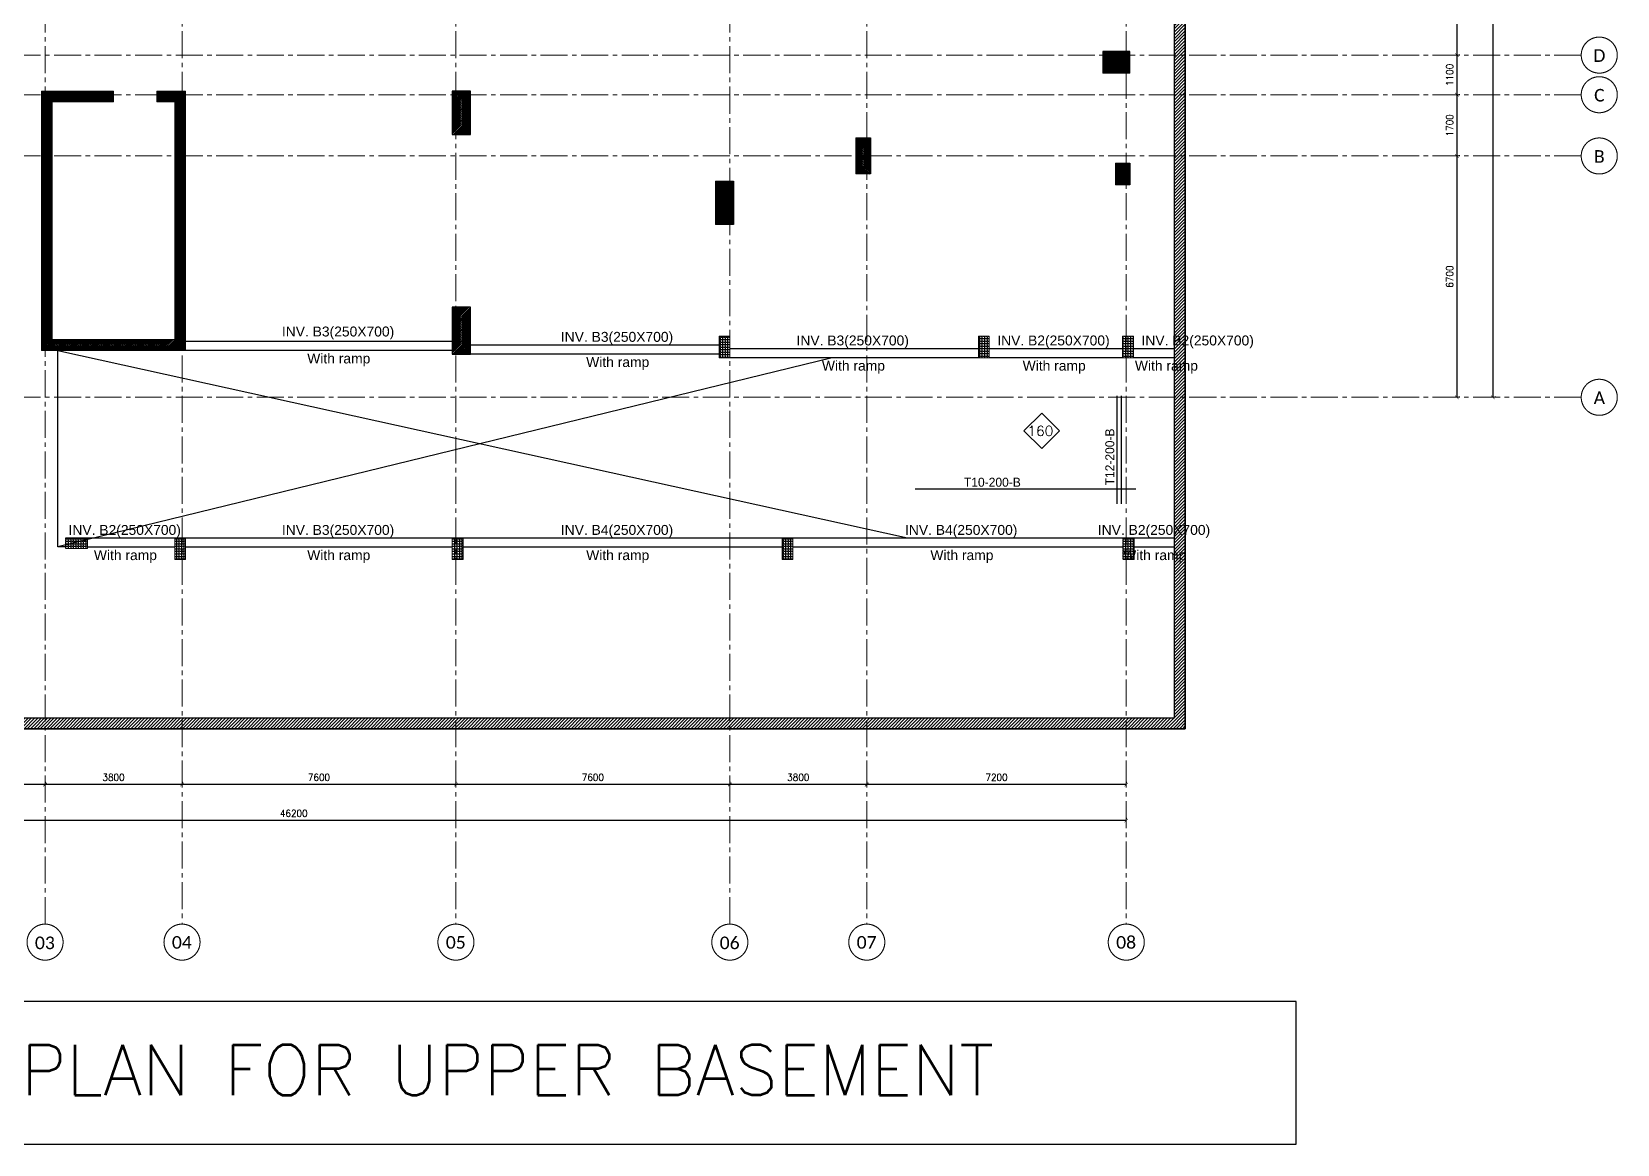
# Model space of a CAD drawing. Header units: millimetres. Extents: x -967280 to 3852, y 2833 to 1955156.
# Drawn here: x -524999 to -481004, y 566499 to 597387 of the extents above; entities that cross this region are included whole.
import ezdxf
from ezdxf.enums import TextEntityAlignment as Align

# ---------------------------------------------------------------- set-up
doc = ezdxf.new("R2010")
doc.units = ezdxf.units.MM
doc.header["$LTSCALE"] = 1000
doc.header["$PDMODE"] = 35
doc.header["$PDSIZE"] = 25
for name, pattern in [('$0$DASHED2', [0.375, 0.25, -0.125]), ('Columns_Structural070816$0$CENTER2', [1.125, 0.75, -0.125, 0.125, -0.125]), ('HRZN_Line-Ptrn-Sold', [9144001.0, 9144000.0, -1])]:
    doc.linetypes.add(name, pattern=pattern)
for name, color, linetype in [('_N-DIM 3', 7, 'Continuous'), ('A-ANNO-TEXT-25', 7, 'Continuous'), ('R.C. footing', 4, 'Continuous'), ('S - BATH Hach', 1, 'Continuous'), ('S - col hach', 1, 'Continuous'), ('S - dot', 1, 'Continuous'), ('S -Beams', 2, 'Continuous')]:
    doc.layers.add(name, color=color, linetype=linetype)
for name, color, linetype, lineweight in [('A-AX-ATT-100', 7, 'HRZN_Line-Ptrn-Sold', 18), ('S - column', 6, 'Continuous', 60), ('ST-000-AXIS', 9, 'Columns_Structural070816$0$CENTER2', 9), ('ST-203-SLAB-TXT', 7, 'Continuous', 30), ('ST-RFT-BOT', 2, '$0$DASHED2', 30)]:
    doc.layers.add(name, color=color, linetype=linetype, lineweight=lineweight)
doc.styles.add('B05-FIRST FLOOR PLAN$0$T25-100', font='STENCIL.shx', dxfattribs={"height": 250})
doc.styles.add('Calibri_2', font='calibri.ttf', dxfattribs={"height": 300})
doc.styles.add('ROMANC', font='romanc.shx')
doc.styles.add('TUNELNO', font='romans.shx', dxfattribs={"width": 0.9})
doc.styles.add('XREF-ST-FRAMING 1ST FLOOR$0$STRECTURAL', font='arial.ttf')
doc.dimstyles.new('Copy(2) of DSEC', dxfattribs={"dimtxt": 200, "dimasz": 100, "dimexe": 50, "dimexo": 80, "dimgap": 100, "dimtad": 1, "dimdec": 0, "dimrnd": 5, "dimzin": 0, "dimdsep": 46, "dimtxsty": 'TUNELNO', "dimblk": 'ARCHTICK', "dimcen": 0.09, "dimclrd": 1, "dimclre": 1, "dimclrt": 3, "dimadec": 0, "dimazin": 0, "dimtfac": 0.78125, "dimtdec": 0, "dimtix": 1, "dimtmove": 2, "dimatfit": 3, "dimldrblk": 'ARCHTICK', "dimfxl": 1, "dimtolj": 1, "dimtzin": 0, "dimarcsym": 0})
pattern_1 = [(90, (-416898.87, -510339.72), (-69.85, 4e-15), [50.8, -19.05]), (180, (-416898.87, -510339.72), (-9e-15, -69.85), [50.8, -19.05])]
pattern_2 = [(90, (-416898.87, -510439.72), (-69.85, 4e-15), [50.8, -19.05]), (180, (-416898.87, -510439.72), (-9e-15, -69.85), [50.8, -19.05])]
pattern_3 = [(45, (193250.144, -596912.31), (-22.4506403, 22.4506403), [])]

# ---------------------------------------------------------------- blocks, each defined once
blk = doc.blocks.new('Grid - HRZN_G-Datm-Grid-Head-1554275-FIRST FLOOR FFL_1_')
at = {"layer": 'A-AX-ATT-100'}
blk.add_circle((0, 0), 5, dxfattribs=at)
blk = doc.blocks.new('_ArchTick')
at = {"color": 0, "linetype": 'ByBlock', "const_width": 0.15}
blk.add_lwpolyline([(-0.5, -0.5), (0.5, 0.5)], dxfattribs=at)
blk = doc.blocks.new('*D1500')
at = {"layer": '_N-DIM 3', "color": 1, "linetype": 'Continuous', "lineweight": -2, "ltscale": 30, "transparency": 16777216}
for p, q in [((572272, 727540), (572272, 719940)), ((572352, 727540), (572322, 727540)), ((572352, 719940), (572322, 719940))]:
    blk.add_line(p, q, dxfattribs=at)
at = {"layer": 'Defpoints', "color": 0, "linetype": 'Continuous', "ltscale": 30, "transparency": 16777216}
for p in [(572272, 727540), (572272, 719940), (572272, 719940)]:
    blk.add_point(p, dxfattribs=at)
at = {"layer": '_N-DIM 3', "color": 1, "linetype": 'Continuous', "lineweight": -2, "ltscale": 30, "transparency": 16777216, "xscale": 100, "yscale": 100, "zscale": 100}
for p, rotation in [((572272, 727540), 90), ((572272, 719940), 270)]:
    blk.add_blockref('_ArchTick', p, dxfattribs=dict(at, rotation=rotation))
at = {"layer": '_N-DIM 3', "color": 3, "linetype": 'Continuous', "ltscale": 30, "transparency": 16777216, "insert": (572072, 723740), "char_height": 200, "attachment_point": 5, "rotation": 90, "style": 'TUNELNO'}
blk.add_mtext('\\A1;7600', dxfattribs=at)
blk = doc.blocks.new('*D1501')
at = {"layer": '_N-DIM 3', "color": 1, "linetype": 'Continuous', "lineweight": -2, "ltscale": 30, "transparency": 16777216}
for p, q in [((572272, 719940), (572272, 718840)), ((572352, 719940), (572322, 719940)), ((572352, 718840), (572322, 718840))]:
    blk.add_line(p, q, dxfattribs=at)
at = {"layer": 'Defpoints', "color": 0, "linetype": 'Continuous', "ltscale": 30, "transparency": 16777216}
for p in [(572272, 719940), (572272, 718840), (572272, 718840)]:
    blk.add_point(p, dxfattribs=at)
at = {"layer": '_N-DIM 3', "color": 1, "linetype": 'Continuous', "lineweight": -2, "ltscale": 30, "transparency": 16777216, "xscale": 100, "yscale": 100, "zscale": 100}
for p, rotation in [((572272, 719940), 90), ((572272, 718840), 270)]:
    blk.add_blockref('_ArchTick', p, dxfattribs=dict(at, rotation=rotation))
at = {"layer": '_N-DIM 3', "color": 3, "linetype": 'Continuous', "ltscale": 30, "transparency": 16777216, "insert": (572072, 719390), "char_height": 200, "attachment_point": 5, "rotation": 90, "style": 'TUNELNO'}
blk.add_mtext('\\A1;1100', dxfattribs=at)
blk = doc.blocks.new('*D1502')
at = {"layer": '_N-DIM 3', "color": 1, "linetype": 'Continuous', "lineweight": -2, "ltscale": 30, "transparency": 16777216}
for p, q in [((572272, 718840), (572272, 717140)), ((572352, 718840), (572322, 718840)), ((572352, 717140), (572322, 717140))]:
    blk.add_line(p, q, dxfattribs=at)
at = {"layer": 'Defpoints', "color": 0, "linetype": 'Continuous', "ltscale": 30, "transparency": 16777216}
for p in [(572272, 718840), (572272, 717140), (572272, 717140)]:
    blk.add_point(p, dxfattribs=at)
at = {"layer": '_N-DIM 3', "color": 1, "linetype": 'Continuous', "lineweight": -2, "ltscale": 30, "transparency": 16777216, "xscale": 100, "yscale": 100, "zscale": 100}
for p, rotation in [((572272, 718840), 90), ((572272, 717140), 270)]:
    blk.add_blockref('_ArchTick', p, dxfattribs=dict(at, rotation=rotation))
at = {"layer": '_N-DIM 3', "color": 3, "linetype": 'Continuous', "ltscale": 30, "transparency": 16777216, "insert": (572072, 717990), "char_height": 200, "attachment_point": 5, "rotation": 90, "style": 'TUNELNO'}
blk.add_mtext('\\A1;1700', dxfattribs=at)
blk = doc.blocks.new('*D1503')
at = {"layer": '_N-DIM 3', "color": 1, "linetype": 'Continuous', "lineweight": -2, "ltscale": 30, "transparency": 16777216}
for p, q in [((572272, 717140), (572272, 710440)), ((572352, 717140), (572322, 717140)), ((572352, 710440), (572322, 710440))]:
    blk.add_line(p, q, dxfattribs=at)
at = {"layer": 'Defpoints', "color": 0, "linetype": 'Continuous', "ltscale": 30, "transparency": 16777216}
for p in [(572272, 717140), (572272, 710440), (572272, 710440)]:
    blk.add_point(p, dxfattribs=at)
at = {"layer": '_N-DIM 3', "color": 1, "linetype": 'Continuous', "lineweight": -2, "ltscale": 30, "transparency": 16777216, "xscale": 100, "yscale": 100, "zscale": 100}
for p, rotation in [((572272, 717140), 90), ((572272, 710440), 270)]:
    blk.add_blockref('_ArchTick', p, dxfattribs=dict(at, rotation=rotation))
at = {"layer": '_N-DIM 3', "color": 3, "linetype": 'Continuous', "ltscale": 30, "transparency": 16777216, "insert": (572072, 713790), "char_height": 200, "attachment_point": 5, "rotation": 90, "style": 'TUNELNO'}
blk.add_mtext('\\A1;6700', dxfattribs=at)
blk = doc.blocks.new('*D1504')
at = {"layer": '_N-DIM 3', "color": 1, "linetype": 'Continuous', "lineweight": -2, "ltscale": 30, "transparency": 16777216}
for p, q in [((573272, 737040), (573272, 710440)), ((573352, 737040), (573322, 737040)), ((573352, 710440), (573322, 710440))]:
    blk.add_line(p, q, dxfattribs=at)
at = {"layer": 'Defpoints', "color": 0, "linetype": 'Continuous', "ltscale": 30, "transparency": 16777216}
for p in [(573272, 737040), (573272, 710440), (573272, 710440)]:
    blk.add_point(p, dxfattribs=at)
at = {"layer": '_N-DIM 3', "color": 1, "linetype": 'Continuous', "lineweight": -2, "ltscale": 30, "transparency": 16777216, "xscale": 100, "yscale": 100, "zscale": 100}
for p, rotation in [((573272, 737040), 90), ((573272, 710440), 270)]:
    blk.add_blockref('_ArchTick', p, dxfattribs=dict(at, rotation=rotation))
at = {"layer": '_N-DIM 3', "color": 3, "linetype": 'Continuous', "ltscale": 30, "transparency": 16777216, "insert": (573072, 723740), "char_height": 200, "attachment_point": 5, "rotation": 90, "style": 'TUNELNO'}
blk.add_mtext('\\A1;26600', dxfattribs=at)
blk = doc.blocks.new('*D1513')
at = {"layer": '_N-DIM 3', "color": 1, "linetype": 'Continuous', "lineweight": -2, "ltscale": 30, "transparency": 16777216}
for p, q in [((555899, 699769), (555899, 699739)), ((563099, 699689), (555899, 699689)), ((563099, 699769), (563099, 699739))]:
    blk.add_line(p, q, dxfattribs=at)
at = {"layer": 'Defpoints', "color": 0, "linetype": 'Continuous', "ltscale": 30, "transparency": 16777216}
for p in [(555899, 699689), (555899, 699689), (563099, 699689)]:
    blk.add_point(p, dxfattribs=at)
at = {"layer": '_N-DIM 3', "color": 1, "linetype": 'Continuous', "lineweight": -2, "ltscale": 30, "transparency": 16777216, "xscale": 100, "yscale": 100, "zscale": 100, "rotation": 180}
blk.add_blockref('_ArchTick', (555899, 699689), dxfattribs=at)
at = {"layer": '_N-DIM 3', "color": 1, "linetype": 'Continuous', "lineweight": -2, "ltscale": 30, "transparency": 16777216, "xscale": 100, "yscale": 100, "zscale": 100}
blk.add_blockref('_ArchTick', (563099, 699689), dxfattribs=at)
at = {"layer": '_N-DIM 3', "color": 3, "linetype": 'Continuous', "ltscale": 30, "transparency": 16777216, "insert": (559499, 699889), "char_height": 200, "attachment_point": 5, "style": 'TUNELNO'}
blk.add_mtext('\\A1;7200', dxfattribs=at)
blk = doc.blocks.new('*D1514')
at = {"layer": '_N-DIM 3', "color": 1, "linetype": 'Continuous', "lineweight": -2, "ltscale": 30, "transparency": 16777216}
for p, q in [((552099, 699769), (552099, 699739)), ((555899, 699689), (552099, 699689)), ((555899, 699769), (555899, 699739))]:
    blk.add_line(p, q, dxfattribs=at)
at = {"layer": 'Defpoints', "color": 0, "linetype": 'Continuous', "ltscale": 30, "transparency": 16777216}
for p in [(552099, 699689), (552099, 699689), (555899, 699689)]:
    blk.add_point(p, dxfattribs=at)
at = {"layer": '_N-DIM 3', "color": 1, "linetype": 'Continuous', "lineweight": -2, "ltscale": 30, "transparency": 16777216, "xscale": 100, "yscale": 100, "zscale": 100, "rotation": 180}
blk.add_blockref('_ArchTick', (552099, 699689), dxfattribs=at)
at = {"layer": '_N-DIM 3', "color": 1, "linetype": 'Continuous', "lineweight": -2, "ltscale": 30, "transparency": 16777216, "xscale": 100, "yscale": 100, "zscale": 100}
blk.add_blockref('_ArchTick', (555899, 699689), dxfattribs=at)
at = {"layer": '_N-DIM 3', "color": 3, "linetype": 'Continuous', "ltscale": 30, "transparency": 16777216, "insert": (553999, 699889), "char_height": 200, "attachment_point": 5, "style": 'TUNELNO'}
blk.add_mtext('\\A1;3800', dxfattribs=at)
blk = doc.blocks.new('*D1515')
at = {"layer": '_N-DIM 3', "color": 1, "linetype": 'Continuous', "lineweight": -2, "ltscale": 30, "transparency": 16777216}
for p, q in [((544499, 699769), (544499, 699739)), ((552099, 699689), (544499, 699689)), ((552099, 699769), (552099, 699739))]:
    blk.add_line(p, q, dxfattribs=at)
at = {"layer": 'Defpoints', "color": 0, "linetype": 'Continuous', "ltscale": 30, "transparency": 16777216}
for p in [(544499, 699689), (544499, 699689), (552099, 699689)]:
    blk.add_point(p, dxfattribs=at)
at = {"layer": '_N-DIM 3', "color": 1, "linetype": 'Continuous', "lineweight": -2, "ltscale": 30, "transparency": 16777216, "xscale": 100, "yscale": 100, "zscale": 100, "rotation": 180}
blk.add_blockref('_ArchTick', (544499, 699689), dxfattribs=at)
at = {"layer": '_N-DIM 3', "color": 1, "linetype": 'Continuous', "lineweight": -2, "ltscale": 30, "transparency": 16777216, "xscale": 100, "yscale": 100, "zscale": 100}
blk.add_blockref('_ArchTick', (552099, 699689), dxfattribs=at)
at = {"layer": '_N-DIM 3', "color": 3, "linetype": 'Continuous', "ltscale": 30, "transparency": 16777216, "insert": (548299, 699889), "char_height": 200, "attachment_point": 5, "style": 'TUNELNO'}
blk.add_mtext('\\A1;7600', dxfattribs=at)
blk = doc.blocks.new('*D1516')
at = {"layer": '_N-DIM 3', "color": 1, "linetype": 'Continuous', "lineweight": -2, "ltscale": 30, "transparency": 16777216}
for p, q in [((536899, 699769), (536899, 699739)), ((544499, 699689), (536899, 699689)), ((544499, 699769), (544499, 699739))]:
    blk.add_line(p, q, dxfattribs=at)
at = {"layer": 'Defpoints', "color": 0, "linetype": 'Continuous', "ltscale": 30, "transparency": 16777216}
for p in [(536899, 699689), (536899, 699689), (544499, 699689)]:
    blk.add_point(p, dxfattribs=at)
at = {"layer": '_N-DIM 3', "color": 1, "linetype": 'Continuous', "lineweight": -2, "ltscale": 30, "transparency": 16777216, "xscale": 100, "yscale": 100, "zscale": 100, "rotation": 180}
blk.add_blockref('_ArchTick', (536899, 699689), dxfattribs=at)
at = {"layer": '_N-DIM 3', "color": 1, "linetype": 'Continuous', "lineweight": -2, "ltscale": 30, "transparency": 16777216, "xscale": 100, "yscale": 100, "zscale": 100}
blk.add_blockref('_ArchTick', (544499, 699689), dxfattribs=at)
at = {"layer": '_N-DIM 3', "color": 3, "linetype": 'Continuous', "ltscale": 30, "transparency": 16777216, "insert": (540699, 699889), "char_height": 200, "attachment_point": 5, "style": 'TUNELNO'}
blk.add_mtext('\\A1;7600', dxfattribs=at)
blk = doc.blocks.new('*D1517')
at = {"layer": '_N-DIM 3', "color": 1, "linetype": 'Continuous', "lineweight": -2, "ltscale": 30, "transparency": 16777216}
for p, q in [((533099, 699769), (533099, 699739)), ((536899, 699689), (533099, 699689)), ((536899, 699769), (536899, 699739))]:
    blk.add_line(p, q, dxfattribs=at)
at = {"layer": 'Defpoints', "color": 0, "linetype": 'Continuous', "ltscale": 30, "transparency": 16777216}
for p in [(533099, 699689), (533099, 699689), (536899, 699689)]:
    blk.add_point(p, dxfattribs=at)
at = {"layer": '_N-DIM 3', "color": 1, "linetype": 'Continuous', "lineweight": -2, "ltscale": 30, "transparency": 16777216, "xscale": 100, "yscale": 100, "zscale": 100, "rotation": 180}
blk.add_blockref('_ArchTick', (533099, 699689), dxfattribs=at)
at = {"layer": '_N-DIM 3', "color": 1, "linetype": 'Continuous', "lineweight": -2, "ltscale": 30, "transparency": 16777216, "xscale": 100, "yscale": 100, "zscale": 100}
blk.add_blockref('_ArchTick', (536899, 699689), dxfattribs=at)
at = {"layer": '_N-DIM 3', "color": 3, "linetype": 'Continuous', "ltscale": 30, "transparency": 16777216, "insert": (534999, 699889), "char_height": 200, "attachment_point": 5, "style": 'TUNELNO'}
blk.add_mtext('\\A1;3800', dxfattribs=at)
blk = doc.blocks.new('*D1518')
at = {"layer": '_N-DIM 3', "color": 1, "linetype": 'Continuous', "lineweight": -2, "ltscale": 30, "transparency": 16777216}
for p, q in [((525499, 699769), (525499, 699739)), ((533099, 699689), (525499, 699689)), ((533099, 699769), (533099, 699739))]:
    blk.add_line(p, q, dxfattribs=at)
at = {"layer": 'Defpoints', "color": 0, "linetype": 'Continuous', "ltscale": 30, "transparency": 16777216}
for p in [(525499, 699689), (525499, 699689), (533099, 699689)]:
    blk.add_point(p, dxfattribs=at)
at = {"layer": '_N-DIM 3', "color": 1, "linetype": 'Continuous', "lineweight": -2, "ltscale": 30, "transparency": 16777216, "xscale": 100, "yscale": 100, "zscale": 100, "rotation": 180}
blk.add_blockref('_ArchTick', (525499, 699689), dxfattribs=at)
at = {"layer": '_N-DIM 3', "color": 1, "linetype": 'Continuous', "lineweight": -2, "ltscale": 30, "transparency": 16777216, "xscale": 100, "yscale": 100, "zscale": 100}
blk.add_blockref('_ArchTick', (533099, 699689), dxfattribs=at)
at = {"layer": '_N-DIM 3', "color": 3, "linetype": 'Continuous', "ltscale": 30, "transparency": 16777216, "insert": (529299, 699889), "char_height": 200, "attachment_point": 5, "style": 'TUNELNO'}
blk.add_mtext('\\A1;7600', dxfattribs=at)
blk = doc.blocks.new('*D1520')
at = {"layer": '_N-DIM 3', "color": 1, "linetype": 'Continuous', "lineweight": -2, "ltscale": 30, "transparency": 16777216}
for p, q in [((516899, 698769), (516899, 698739)), ((563099, 698689), (516899, 698689)), ((563099, 698769), (563099, 698739))]:
    blk.add_line(p, q, dxfattribs=at)
at = {"layer": 'Defpoints', "color": 0, "linetype": 'Continuous', "ltscale": 30, "transparency": 16777216}
for p in [(516899, 698689), (516899, 698689), (563099, 698689)]:
    blk.add_point(p, dxfattribs=at)
at = {"layer": '_N-DIM 3', "color": 1, "linetype": 'Continuous', "lineweight": -2, "ltscale": 30, "transparency": 16777216, "xscale": 100, "yscale": 100, "zscale": 100, "rotation": 180}
blk.add_blockref('_ArchTick', (516899, 698689), dxfattribs=at)
at = {"layer": '_N-DIM 3', "color": 1, "linetype": 'Continuous', "lineweight": -2, "ltscale": 30, "transparency": 16777216, "xscale": 100, "yscale": 100, "zscale": 100}
blk.add_blockref('_ArchTick', (563099, 698689), dxfattribs=at)
at = {"layer": '_N-DIM 3', "color": 3, "linetype": 'Continuous', "ltscale": 30, "transparency": 16777216, "insert": (539999, 698889), "char_height": 200, "attachment_point": 5, "style": 'TUNELNO'}
blk.add_mtext('\\A1;46200', dxfattribs=at)
blk = doc.blocks.new('A$C46269fcd new')
at = {"layer": 'S - BATH Hach', "ltscale": 30, "transparency": 33554483}
h = blk.add_hatch(dxfattribs=at)
h.set_pattern_fill('ANSI31', color=1, scale=20)
h.set_pattern_definition([(45, (643184.17, -484711.8), (-44.9012806, 44.9012806), [])])
h.paths.add_polyline_path([(47835, 35800), (47835, -9200), (-6100, -9200), (-6100, 35800), (-5800, 35800), (-5800, -8900), (47535, -8900), (47535, 35800)])
at = {"layer": 'S - col hach', "true_color": 0xcd6928}
h = blk.add_hatch(dxfattribs=at)
h.set_pattern_fill('ANGLE', color=32, scale=10, angle=90)
h.set_pattern_definition([(90, (-418648.87, -504739.72), (-69.85, 4e-15), [50.8, -19.05]), (180, (-418648.87, -504739.72), (-9e-15, -69.85), [50.8, -19.05])])
h.paths.add_polyline_path([(35200, 1700), (34900, 1700), (34900, 1100), (35200, 1100)])
h = blk.add_hatch(dxfattribs=at)
h.set_pattern_fill('ANGLE', color=32, scale=10, angle=90)
h.set_pattern_definition(pattern_2)
h.paths.add_polyline_path([(42400, 1700), (42100, 1700), (42100, 1100), (42400, 1100)])
h = blk.add_hatch(dxfattribs=at)
h.set_pattern_fill('ANGLE', color=32, scale=10, angle=90)
h.set_pattern_definition(pattern_2)
h.paths.add_polyline_path([(46400, 1700), (46100, 1700), (46100, 1100), (46400, 1100)])
h = blk.add_hatch(dxfattribs=at)
h.set_pattern_fill('ANGLE', color=32, scale=10, angle=90)
h.set_pattern_definition([(90, (-416898.87, -510339.72), (-69.85, 4e-15), [50.8, -19.05]), (180, (-416898.87, -510339.72), (-9e-15, -69.85), [50.8, -19.05])])
h.paths.add_polyline_path([(16774, -3900), (16774, -4200), (17374, -4200), (17374, -3900)])
h = blk.add_hatch(dxfattribs=at)
h.set_pattern_fill('ANGLE', color=32, scale=10, angle=90)
h.set_pattern_definition(pattern_1)
h.paths.add_polyline_path([(20100, -3900), (19800, -3900), (19800, -4500), (20100, -4500)])
h = blk.add_hatch(dxfattribs=at)
h.set_pattern_fill('ANGLE', color=32, scale=10, angle=90)
h.set_pattern_definition([(90, (-416798.87, -510339.72), (-69.85, 4e-15), [50.8, -19.05]), (180, (-416798.87, -510339.72), (-9e-15, -69.85), [50.8, -19.05])])
h.paths.add_polyline_path([(27800, -3900), (27500, -3900), (27500, -4500), (27800, -4500)])
h = blk.add_hatch(dxfattribs=at)
h.set_pattern_fill('ANGLE', color=32, scale=10, angle=90)
h.set_pattern_definition(pattern_1)
h.paths.add_polyline_path([(36950, -3900), (36650, -3900), (36650, -4500), (36950, -4500)])
h = blk.add_hatch(dxfattribs=at)
h.set_pattern_fill('ANGLE', color=32, scale=10, angle=90)
h.set_pattern_definition(pattern_1)
h.paths.add_polyline_path([(46415, -3900), (46115, -3900), (46115, -4500), (46415, -4500)])
at = {"layer": 'R.C. footing', "color": 4, "ltscale": 30}
blk.add_lwpolyline([(47835, 35800), (47835, -9200), (-6100, -9200), (-6100, 35800), (-5800, 35800), (-5800, -8900), (47535, -8900), (47535, 35800)], close=True, dxfattribs=at)
at = {"layer": 'S - column', "lineweight": 15}
for points in [[(35200, 1700), (34900, 1700), (34900, 1100), (35200, 1100)], [(42400, 1700), (42100, 1700), (42100, 1100), (42400, 1100)], [(46400, 1700), (46100, 1700), (46100, 1100), (46400, 1100)], [(16774, -3900), (16774, -4200), (17374, -4200), (17374, -3900)], [(20100, -3900), (19800, -3900), (19800, -4500), (20100, -4500)], [(27800, -3900), (27500, -3900), (27500, -4500), (27800, -4500)], [(36950, -3900), (36650, -3900), (36650, -4500), (36950, -4500)], [(46415, -3900), (46115, -3900), (46115, -4500), (46415, -4500)]]:
    blk.add_lwpolyline(points, close=True, dxfattribs=at)
blk = doc.blocks.new('FROM FOUNDATION TO UPPER LOWER BASEMENT_COLUMNS(new2)')
at = {"layer": 'S - col hach'}
h = blk.add_hatch(dxfattribs=at)
h.set_pattern_fill('ANSI31', color=256, scale=10)
h.set_pattern_definition([(45, (193250.144, -607512.31), (-22.4506403, 22.4506403), [])])
h.paths.add_polyline_path([(462706, 619440), (463199, 619440), (463199, 620040), (462449, 620040), (462449, 619440)])
h = blk.add_hatch(dxfattribs=at)
h.set_pattern_fill('ANSI31', color=256, scale=10)
h.set_pattern_definition([(45, (907727.56, 223202.353), (-22.4506403, 22.4506403), [])])
h.paths.add_polyline_path([(436699, 618640), (436699, 612040), (433299, 612040), (433299, 618640), (434999, 618640), (434999, 618940), (432999, 618940), (432999, 611740), (436999, 611740), (436999, 618940), (436199, 618940), (436199, 618640)])
h = blk.add_hatch(dxfattribs=at)
h.set_pattern_fill('ANSI31', color=256, scale=10)
h.set_pattern_definition([(45, (-119733.897, -851549.915), (-22.4506403, 22.4506403), [])])
h.paths.add_polyline_path([(444899, 618940), (444399, 618940), (444399, 617740), (444899, 617740)])
h = blk.add_hatch(dxfattribs=at)
h.set_pattern_fill('ANSI31', color=256, scale=10)
h.set_pattern_definition([(45, (193250.144, -597112.31), (-22.4506403, 22.4506403), [])])
h.paths.add_polyline_path([(455599, 616640), (455999, 616640), (455999, 617640), (455599, 617640), (455599, 617179)])
h = blk.add_hatch(dxfattribs=at)
h.set_pattern_fill('ANSI31', color=256, scale=10)
h.set_pattern_definition(pattern_3)
h.paths.add_polyline_path([(462799, 616940), (462799, 616340), (463199, 616340), (463199, 616940)])
h = blk.add_hatch(dxfattribs=at)
h.set_pattern_fill('ANSI31', color=256, scale=10)
h.set_pattern_definition([(45, (193250.144, -598612.31), (-22.4506403, 22.4506403), [])])
h.paths.add_polyline_path([(452199, 615240), (452199, 616440), (451699, 616440), (451699, 615240), (451832, 615240)])
h = blk.add_hatch(dxfattribs=at)
h.set_pattern_fill('ANSI31', color=256, scale=10)
h.set_pattern_definition(pattern_3)
h.paths.add_polyline_path([(444899, 611640), (444899, 612940), (444399, 612940), (444399, 611640)])
at = {"layer": 'S - column', "lineweight": 15}
for points in [[(462449, 619440), (463199, 619440), (463199, 620040), (462449, 620040)], [(436699, 612040), (433299, 612040), (433299, 618640), (434999, 618640), (434999, 618940), (432999, 618940), (432999, 611740), (436999, 611740), (436999, 618940), (436199, 618940), (436199, 618640), (436699, 618640)], [(444399, 617740), (444399, 618940), (444899, 618940), (444899, 617740)], [(455599, 616640), (455599, 617640), (455999, 617640), (455999, 616640)], [(463199, 616940), (463199, 616340), (462799, 616340), (462799, 616940)], [(452199, 616440), (452199, 615240), (451699, 615240), (451699, 616440)], [(444399, 611640), (444399, 612940), (444899, 612940), (444899, 611640)]]:
    blk.add_lwpolyline(points, close=True, dxfattribs=at)
at = {"layer": 'ST-RFT-BOT', "color": 7, "linetype": 'Continuous', "ltscale": 30}
for points in [[(463199, 619440), (463199, 620040), (462449, 620040), (462449, 619440)], [(444899, 618940), (444399, 618940), (444399, 617740), (444899, 617740)], [(455599, 617640), (455999, 617640), (455999, 616640), (455599, 616640)], [(462799, 616940), (463199, 616940), (463199, 616340), (462799, 616340)], [(451699, 616440), (452199, 616440), (452199, 615240), (451699, 615240)], [(444899, 612940), (444399, 612940), (444399, 611640), (444899, 611640)]]:
    blk.add_lwpolyline(points, dxfattribs=at)
blk = doc.blocks.new('AXES-00')
at = {"layer": 'ST-000-AXIS'}
for p, q in [((533098.9, 695813.8), (533098.9, 750979.6)), ((536898.9, 750979.6), (536898.9, 695813.8)), ((544498.9, 750979.6), (544498.9, 695813.8)), ((552098.9, 695813.8), (552098.9, 750979.6)), ((555898.9, 750979.6), (555898.9, 695813.8)), ((563098.9, 750979.6), (563098.9, 695813.8)), ((575723.2, 719939.7), (505674.3, 719939.7)), ((575723.2, 718839.7), (505674.3, 718839.7)), ((575723.2, 717139.7), (505674.3, 717139.7)), ((575723.2, 710439.7), (505674.3, 710439.7))]:
    blk.add_line(p, q, dxfattribs=at)
at = {"layer": 'A-AX-ATT-100'}
for p, xscale, yscale, zscale, rotation in [((576223.2, 719939.7), 100.0000000000001, 100.0000000000001, 100.0000000000001, 90), ((576223.2, 718839.7), 100.0000000000001, 100.0000000000001, 100.0000000000001, 90), ((576223.2, 717139.7), 100.0000000000001, 100.0000000000001, 100.0000000000001, 90), ((576223.2, 710439.7), 100.0000000000001, 100.0000000000001, 100.0000000000001, 90), ((536898.9, 695313.8), 99.99999999999993, 99.99999999999993, 99.99999999999993, 180), ((544498.9, 695313.8), 99.99999999999993, 99.99999999999993, 99.99999999999993, 180), ((555898.9, 695313.8), 99.99999999999993, 99.99999999999993, 99.99999999999993, 180), ((563098.9, 695313.8), 99.99999999999993, 99.99999999999993, 99.99999999999993, 180)]:
    blk.add_blockref('Grid - HRZN_G-Datm-Grid-Head-1554275-FIRST FLOOR FFL_1_', p, dxfattribs=dict(at, xscale=xscale, yscale=yscale, zscale=zscale, rotation=rotation))
at = {"layer": 'A-AX-ATT-100', "xscale": 99.99999999999993, "yscale": 99.99999999999993, "zscale": 99.99999999999993}
for p in [(533098.9, 695313.8), (552098.9, 695313.8)]:
    blk.add_blockref('Grid - HRZN_G-Datm-Grid-Head-1554275-FIRST FLOOR FFL_1_', p, dxfattribs=at)
at = {"layer": 'A-AX-ATT-100', "linetype": 'Continuous', "lineweight": 13, "char_height": 350, "attachment_point": 1, "style": 'Calibri_2'}
for s, insert, width in [('D', (576057.7, 720101), 408.861), ('C', (576080.7, 719001), 352.742), ('B', (576077.2, 717301), 360.759), ('A', (576067.7, 710601), 384.81), ('03', (532817.7, 695468.8), 673.417), ('04', (536618, 695481.8), 673.417), ('05', (544218, 695481.8), 673.417), ('06', (551817.7, 695468.8), 673.417), ('07', (555618, 695481.8), 673.417), ('08', (562818, 695481.8), 673.417)]:
    blk.add_mtext(s, dxfattribs=dict(at, insert=insert, width=width))
at = {"layer": '_N-DIM 3', "color": 3, "linetype": 'Continuous', "ltscale": 30}
for base, p1, p2, picture, middle in [((573272.5, 710439.7), (573272.5, 737039.7), (573272.5, 710439.7), '*D1504', (573072.5, 723739.7)), ((572272.5, 719939.7), (572272.5, 727539.7), (572272.5, 719939.7), '*D1500', (572072.5, 723739.7)), ((572272.5, 718839.7), (572272.5, 719939.7), (572272.5, 718839.7), '*D1501', (572072.5, 719389.7)), ((572272.5, 717139.7), (572272.5, 718839.7), (572272.5, 717139.7), '*D1502', (572072.5, 717989.7)), ((572272.5, 710439.7), (572272.5, 717139.7), (572272.5, 710439.7), '*D1503', (572072.5, 713789.7))]:
    dim = blk.add_linear_dim(base=base, p1=p1, p2=p2, angle=90, dimstyle='Copy(2) of DSEC', dxfattribs=at)
    dim.commit()
    dim.dimension.update_dxf_attribs({"geometry": picture, "text_midpoint": middle})
for base, p1, p2, picture, middle in [((525498.9, 699688.7), (533098.9, 699688.7), (525498.9, 699688.7), '*D1518', (529298.9, 699888.7)), ((533098.9, 699688.7), (536898.9, 699688.7), (533098.9, 699688.7), '*D1517', (534998.9, 699888.7)), ((536898.9, 699688.7), (544498.9, 699688.7), (536898.9, 699688.7), '*D1516', (540698.9, 699888.7)), ((544498.9, 699688.7), (552098.9, 699688.7), (544498.9, 699688.7), '*D1515', (548298.9, 699888.7)), ((552098.9, 699688.7), (555898.9, 699688.7), (552098.9, 699688.7), '*D1514', (553998.9, 699888.7)), ((555898.9, 699688.7), (563098.9, 699688.7), (555898.9, 699688.7), '*D1513', (559498.9, 699888.7)), ((516898.9, 698688.7), (563098.9, 698688.7), (516898.9, 698688.7), '*D1520', (539998.9, 698888.7))]:
    dim = blk.add_linear_dim(base=base, p1=p1, p2=p2, dimstyle='Copy(2) of DSEC', dxfattribs=at)
    dim.commit()
    dim.dimension.update_dxf_attribs({"geometry": picture, "text_midpoint": middle})

msp = doc.modelspace()

# ---------------------------------------------------------------- linework, layer by layer
at = {"layer": 'R.C. footing'}
msp.add_lwpolyline([(-492993.7, 623037.4), (-546928.7, 623037.4), (-546928.7, 578037.4), (-492993.7, 578037.4)], close=True, dxfattribs=at)
at = {"layer": 'S - dot'}
for p, q in [((-524278.7, 588537.4), (-500702, 583337.4)), ((-502785.9, 588337.4), (-524278.7, 583087.4))]:
    msp.add_line(p, q, dxfattribs=at)
at = {"layer": 'S -Beams'}
for p, q in [((-513328.7, 588787.4), (-520728.7, 588787.4)), ((-505928.7, 588687.4), (-512828.7, 588687.4)), ((-524278.7, 583087.4), (-524278.7, 588537.4)), ((-513328.8, 588536.9), (-520728.7, 588537.4)), ((-505928.7, 588437.4), (-512828.7, 588437.4)), ((-498728.7, 588587.4), (-505628.7, 588587.4)), ((-498728.7, 588337.4), (-505628.7, 588337.4)), ((-494728.7, 588587.4), (-498428.7, 588587.4)), ((-494728.7, 588337.4), (-498428.7, 588337.4)), ((-493293.7, 588587.4), (-494428.7, 588587.4)), ((-493293.7, 588337.4), (-494428.7, 588337.4)), ((-524054.7, 583087.4), (-524278.7, 583087.4)), ((-523454.7, 583337.4), (-521028.7, 583337.4)), ((-523454.7, 583087.4), (-521028.7, 583087.4)), ((-520728.7, 583337.4), (-513328.7, 583337.4)), ((-520728.7, 583087.4), (-513328.7, 583087.4)), ((-513028.7, 583337.4), (-504178.7, 583337.4)), ((-513028.7, 583087.4), (-504178.7, 583087.4)), ((-503878.7, 583337.4), (-494713.4, 583337.4)), ((-503878.7, 583087.4), (-494713.4, 583087.4)), ((-494413.4, 583337.4), (-493293.7, 583337.4)), ((-494413.4, 583087.4), (-493293.7, 583087.4))]:
    msp.add_line(p, q, dxfattribs=at)
at = {"layer": 'S -Beams', "color": 1, "const_width": 0.02}
msp.add_lwpolyline([(-502879.3, 588537.4), (-501444.9, 585464.4), (-501864.9, 585464.4), (-500954.9, 585124.4), (-501384.9, 585124.4), (-500576.8, 583009.8)], dxfattribs=at)
at = {"layer": 'S -Beams', "color": 7, "true_color": 0xffffff}
msp.add_lwpolyline([(-496973.8, 585813), (-496480.9, 586305.9), (-496973.8, 586798.8), (-497466.7, 586305.9)], close=True, dxfattribs=at)
at = {"layer": 'S -Beams'}
msp.add_lwpolyline([(-548891.7, 566499.1), (-489912.1, 566499.1), (-489912.1, 570460.6), (-548891.7, 570460.6)], close=True, dxfattribs=at)
at = {"layer": 'ST-RFT-BOT', "color": 4, "linetype": 'Continuous', "ltscale": 30}
for p, q in [((-494886.6, 587282.4), (-494886.6, 584278.4)), ((-494771.2, 587282.4), (-494771.2, 584278.4)), ((-500483.8, 584695.6), (-494362, 584695.6))]:
    msp.add_line(p, q, dxfattribs=at)

# ---------------------------------------------------------------- block references
at = {"layer": 'S - column', "color": 7, "true_color": 0xffffff}
msp.add_blockref('A$C46269fcd new', (-540828.7, 587237.4), dxfattribs=at)
at = {"layer": 'S - column'}
msp.add_blockref('FROM FOUNDATION TO UPPER LOWER BASEMENT_COLUMNS(new2)', (-957727.6, -23202.4), dxfattribs=at)
at = {"layer": 'S -Beams'}
msp.add_blockref('AXES-00', (-1057727.6, -123202.4), dxfattribs=at)

# ---------------------------------------------------------------- texts
at = {"layer": 'A-ANNO-TEXT-25', "insert": (-549538.5, 569262.5), "char_height": 1400, "attachment_point": 1, "style": 'ROMANC'}
msp.add_mtext_dynamic_manual_height_columns('{\\Fsimplex|c0; RAMPS REINFORCEMENT PLAN FOR UPPER BASEMENT}', width=60128.057, gutter_width=8268.9, heights=[0], dxfattribs=at)
at = {"layer": 'S -Beams', "color": 3, "insert": (-497372.8, 586443.1), "char_height": 280, "attachment_point": 1, "style": 'ROMANC'}
msp.add_mtext_dynamic_manual_height_columns('160', width=846939.811, gutter_width=1400, heights=[0], dxfattribs=at)
at = {"layer": 'ST-203-SLAB-TXT', "style": 'XREF-ST-FRAMING 1ST FLOOR$0$STRECTURAL'}
for s, p in [('INV. B3(250X700)', (-516498.7, 589063.9)), ('INV. B3(250X700)', (-508758.7, 588915.5)), ('INV. B3(250X700)', (-502218.7, 588815.5)), ('INV. B2(250X700)', (-496648.7, 588815.5)), ('INV. B2(250X700)', (-492646.8, 588815.5)), ('With ramp', (-516478.7, 588315.5)), ('With ramp', (-508738.7, 588215.5)), ('With ramp', (-502198.7, 588115.5)), ('With ramp', (-496628.7, 588115.5)), ('With ramp', (-493514.3, 588115.5)), ('INV. B2(250X700)', (-522418.7, 583555.5)), ('INV. B3(250X700)', (-516498.7, 583555.5)), ('INV. B4(250X700)', (-508758.7, 583555.5)), ('INV. B4(250X700)', (-499208.7, 583555.5)), ('INV. B2(250X700)', (-493858.7, 583555.5)), ('With ramp', (-522398.7, 582855.5)), ('With ramp', (-516478.7, 582855.5)), ('With ramp', (-508738.7, 582855.5)), ('With ramp', (-499188.7, 582855.5)), ('With ramp', (-493838.7, 582855.5))]:
    msp.add_text(s, height=275, dxfattribs=at).set_placement(p, align=Align.MIDDLE_CENTER)
at = {"layer": 'ST-203-SLAB-TXT', "style": 'B05-FIRST FLOOR PLAN$0$T25-100'}
msp.add_text('T12-200-B', height=250, rotation=90, dxfattribs=at).set_placement((-494960.8, 584792))
msp.add_text('T10-200-B', height=250, dxfattribs=at).set_placement((-499133.4, 584755.1))

doc.saveas('drawing.dxf')
